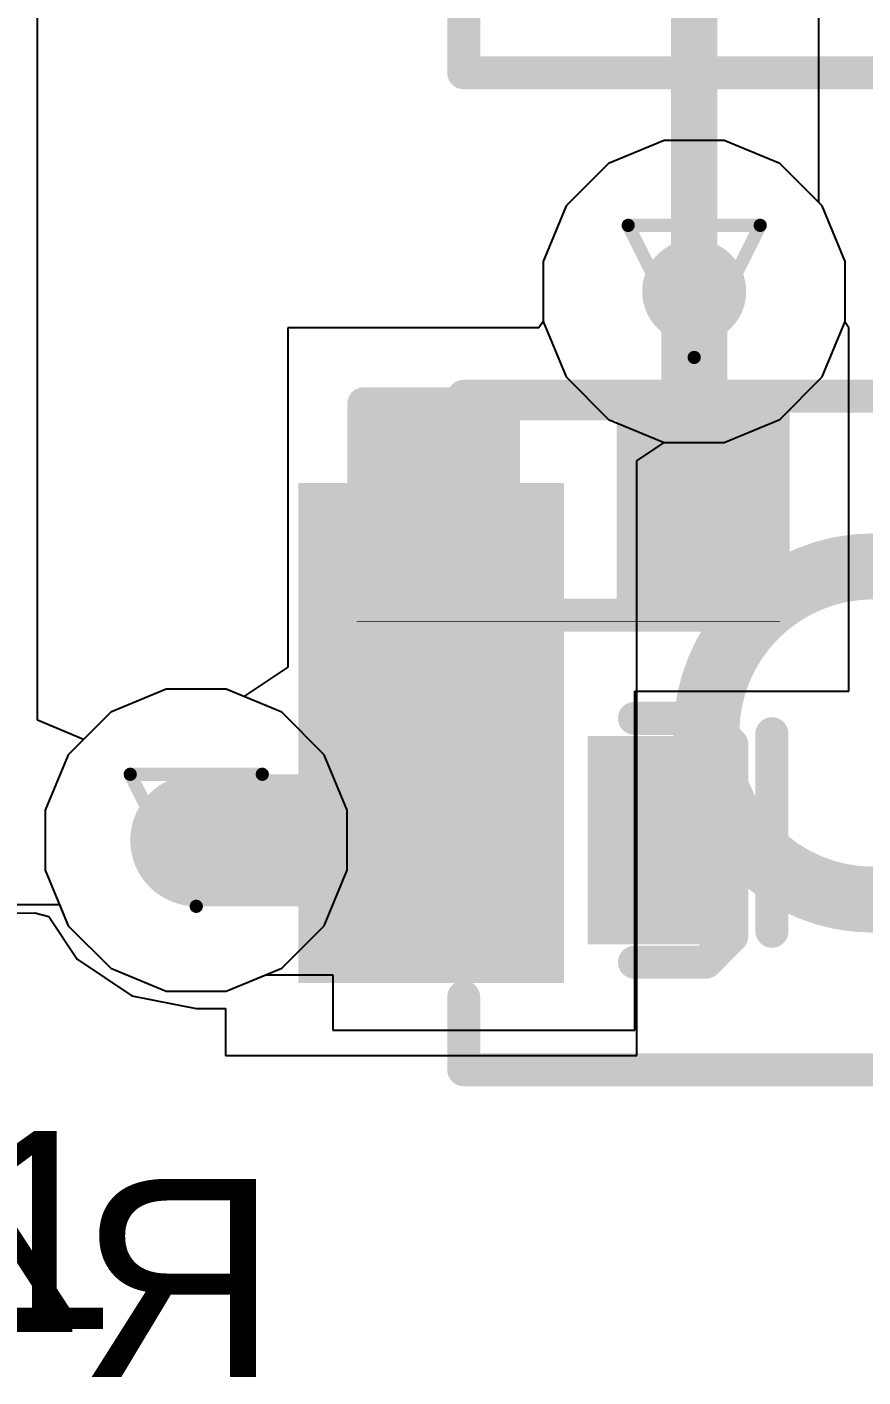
# Model space of a CAD drawing. Header units: inches. Extents: x -5 to 234, y -4 to 104.
# Drawn here: x 12.05 to 15.27, y 6.56 to 11.76 of the extents above; entities that cross this region are included whole.
import ezdxf

# ---------------------------------------------------------------- set-up
doc = ezdxf.new("R2010")
doc.units = ezdxf.units.IN
for name, color, linetype in [('Bottom Layer', 5, 'Continuous'), ('Bottom Overlay', 54, 'Continuous'), ('Bottom Paste', 16, 'Continuous'), ('Bottom Solder', 6, 'Continuous'), ('Drill Drawing', 1, 'Continuous'), ('GND', 16, 'Continuous'), ('POWER', 76, 'Continuous'), ('Top Layer', 1, 'Continuous'), ('Top Overlay', 2, 'Continuous'), ('Top Paste', 8, 'Continuous'), ('Top Solder', 216, 'Continuous'), ('Via Holes', 16, 'Continuous')]:
    doc.layers.add(name, color=color, linetype=linetype)
doc.styles.add('Arial', font='', dxfattribs={"height": 0.2})
doc.styles.get('Arial').set_extended_font_data('Arial')

# ---------------------------------------------------------------- blocks, each defined once
blk = doc.blocks.new('B3U_1000P_22')
at = {"layer": 'Top Layer'}
for points in [[(-2.11, 0.86), (-1.29, 0.86), (-1.29, -0.86), (-2.11, -0.86)], [(1.29, 0.86), (2.11, 0.86), (2.11, -0.86), (1.29, -0.86)]]:
    blk.add_hatch(color=1, dxfattribs=at).paths.add_polyline_path(points)
at = {"layer": 'Top Paste'}
for points in [[(-2.11, 0.86), (-1.29, 0.86), (-1.29, -0.86), (-2.11, -0.86)], [(1.29, 0.86), (2.11, 0.86), (2.11, -0.86), (1.29, -0.86)]]:
    blk.add_hatch(color=8, dxfattribs=at).paths.add_polyline_path(points)
at = {"layer": 'Top Solder'}
for points in [[(-2.2116, 0.9616), (-1.1884, 0.9616), (-1.1884, -0.9616), (-2.2116, -0.9616)], [(1.1884, 0.9616), (2.2116, 0.9616), (2.2116, -0.9616), (1.1884, -0.9616)]]:
    blk.add_hatch(color=216, dxfattribs=at).paths.add_polyline_path(points)
at = {"layer": 'Top Overlay'}
for points in [[(-1.5748, 1.016, 0.127, 0.127, 0), (-1.5748, 1.2954, 0.127, 0.127, 0)], [(-1.5748, 1.2954, 0.127, 0.127, 0), (1.5748, 1.2954, 0.127, 0.127, 0)], [(1.5748, 1.016, 0.127, 0.127, 0), (1.5748, 1.2954, 0.127, 0.127, 0)], [(-1.5748, -1.2954, 0.127, 0.127, 0), (-1.5748, -1.016, 0.127, 0.127, 0)], [(1.5748, -1.2954, 0.127, 0.127, 0), (1.5748, -1.016, 0.127, 0.127, 0)], [(-1.5748, -1.2954, 0.127, 0.127, 0), (1.5748, -1.2954, 0.127, 0.127, 0)]]:
    blk.add_lwpolyline(points, format="xyseb", dxfattribs=at)
for points in [[(-1.6065, 1.2954, 0.0635, 0.0635, 1), (-1.5431, 1.2954, 0.0635, 0.0635, 1)], [(-1.6065, 1.2954, 0.0635, 0.0635, 1), (-1.5431, 1.2954, 0.0635, 0.0635, 1)], [(1.5431, 1.2954, 0.0635, 0.0635, 1), (1.6066, 1.2954, 0.0635, 0.0635, 1)], [(1.5431, 1.2954, 0.0635, 0.0635, 1), (1.6066, 1.2954, 0.0635, 0.0635, 1)], [(-1.6065, 1.016, 0.0635, 0.0635, 1), (-1.5431, 1.016, 0.0635, 0.0635, 1)], [(1.5431, 1.016, 0.0635, 0.0635, 1), (1.6066, 1.016, 0.0635, 0.0635, 1)], [(0.6411, 0, 0.254, 0.254, 1), (-0.6411, 0, 0.254, 0.254, 1)], [(-0.7046, 0, 0.127, 0.127, 1), (-0.5776, 0, 0.127, 0.127, 1)], [(0.5776, 0, 0.127, 0.127, 1), (0.7046, 0, 0.127, 0.127, 1)], [(-1.6065, -1.016, 0.0635, 0.0635, 1), (-1.5431, -1.016, 0.0635, 0.0635, 1)], [(1.5431, -1.016, 0.0635, 0.0635, 1), (1.6066, -1.016, 0.0635, 0.0635, 1)], [(-1.6065, -1.2954, 0.0635, 0.0635, 1), (-1.5431, -1.2954, 0.0635, 0.0635, 1)], [(-1.6065, -1.2954, 0.0635, 0.0635, 1), (-1.5431, -1.2954, 0.0635, 0.0635, 1)], [(1.5431, -1.2954, 0.0635, 0.0635, 1), (1.6066, -1.2954, 0.0635, 0.0635, 1)], [(1.5431, -1.2954, 0.0635, 0.0635, 1), (1.6066, -1.2954, 0.0635, 0.0635, 1)]]:
    blk.add_lwpolyline(points, format="xyseb", close=True, dxfattribs=at)
blk = doc.blocks.new('B3U_1000P_23')
at = {"layer": 'Top Layer'}
for points in [[(-2.11, 0.86), (-1.29, 0.86), (-1.29, -0.86), (-2.11, -0.86)], [(1.29, 0.86), (2.11, 0.86), (2.11, -0.86), (1.29, -0.86)]]:
    blk.add_hatch(color=1, dxfattribs=at).paths.add_polyline_path(points)
at = {"layer": 'Top Paste'}
for points in [[(-2.11, 0.86), (-1.29, 0.86), (-1.29, -0.86), (-2.11, -0.86)], [(1.29, 0.86), (2.11, 0.86), (2.11, -0.86), (1.29, -0.86)]]:
    blk.add_hatch(color=8, dxfattribs=at).paths.add_polyline_path(points)
at = {"layer": 'Top Solder'}
for points in [[(-2.2116, 0.9616), (-1.1884, 0.9616), (-1.1884, -0.9616), (-2.2116, -0.9616)], [(1.1884, 0.9616), (2.2116, 0.9616), (2.2116, -0.9616), (1.1884, -0.9616)]]:
    blk.add_hatch(color=216, dxfattribs=at).paths.add_polyline_path(points)
at = {"layer": 'Top Overlay'}
for points in [[(-1.5748, 1.016, 0.127, 0.127, 0), (-1.5748, 1.2954, 0.127, 0.127, 0)], [(-1.5748, 1.2954, 0.127, 0.127, 0), (1.5748, 1.2954, 0.127, 0.127, 0)], [(1.5748, 1.016, 0.127, 0.127, 0), (1.5748, 1.2954, 0.127, 0.127, 0)], [(-1.5748, -1.2954, 0.127, 0.127, 0), (-1.5748, -1.016, 0.127, 0.127, 0)], [(1.5748, -1.2954, 0.127, 0.127, 0), (1.5748, -1.016, 0.127, 0.127, 0)], [(-1.5748, -1.2954, 0.127, 0.127, 0), (1.5748, -1.2954, 0.127, 0.127, 0)]]:
    blk.add_lwpolyline(points, format="xyseb", dxfattribs=at)
for points in [[(-1.6065, 1.2954, 0.0635, 0.0635, 1), (-1.5431, 1.2954, 0.0635, 0.0635, 1)], [(-1.6065, 1.2954, 0.0635, 0.0635, 1), (-1.5431, 1.2954, 0.0635, 0.0635, 1)], [(1.5431, 1.2954, 0.0635, 0.0635, 1), (1.6066, 1.2954, 0.0635, 0.0635, 1)], [(1.5431, 1.2954, 0.0635, 0.0635, 1), (1.6066, 1.2954, 0.0635, 0.0635, 1)], [(-1.6065, 1.016, 0.0635, 0.0635, 1), (-1.5431, 1.016, 0.0635, 0.0635, 1)], [(1.5431, 1.016, 0.0635, 0.0635, 1), (1.6066, 1.016, 0.0635, 0.0635, 1)], [(0.6411, 0, 0.254, 0.254, 1), (-0.6411, 0, 0.254, 0.254, 1)], [(-0.7046, 0, 0.127, 0.127, 1), (-0.5776, 0, 0.127, 0.127, 1)], [(0.5776, 0, 0.127, 0.127, 1), (0.7046, 0, 0.127, 0.127, 1)], [(-1.6065, -1.016, 0.0635, 0.0635, 1), (-1.5431, -1.016, 0.0635, 0.0635, 1)], [(1.5431, -1.016, 0.0635, 0.0635, 1), (1.6066, -1.016, 0.0635, 0.0635, 1)], [(-1.6065, -1.2954, 0.0635, 0.0635, 1), (-1.5431, -1.2954, 0.0635, 0.0635, 1)], [(-1.6065, -1.2954, 0.0635, 0.0635, 1), (-1.5431, -1.2954, 0.0635, 0.0635, 1)], [(1.5431, -1.2954, 0.0635, 0.0635, 1), (1.6066, -1.2954, 0.0635, 0.0635, 1)], [(1.5431, -1.2954, 0.0635, 0.0635, 1), (1.6066, -1.2954, 0.0635, 0.0635, 1)]]:
    blk.add_lwpolyline(points, format="xyseb", close=True, dxfattribs=at)
blk = doc.blocks.new('R___0402_B_35')
at = {"layer": 'Bottom Layer'}
for points in [[(-0.2413, 0.3175), (-0.2413, -0.3175), (-0.6985, -0.3175), (-0.6985, 0.3175)], [(0.6985, 0.3175), (0.6985, -0.3175), (0.2413, -0.3175), (0.2413, 0.3175)]]:
    blk.add_hatch(color=5, dxfattribs=at).paths.add_polyline_path(points)
at = {"layer": 'Bottom Paste'}
for points in [[(-0.2413, 0.3175), (-0.2413, -0.3175), (-0.6985, -0.3175), (-0.6985, 0.3175)], [(0.6985, 0.3175), (0.6985, -0.3175), (0.2413, -0.3175), (0.2413, 0.3175)]]:
    blk.add_hatch(color=16, dxfattribs=at).paths.add_polyline_path(points)
at = {"layer": 'Bottom Solder'}
for points in [[(-0.1863, 0.3725), (-0.1863, -0.3725), (-0.7535, -0.3725), (-0.7535, 0.3725)], [(0.7535, 0.3725), (0.7535, -0.3725), (0.1863, -0.3725), (0.1863, 0.3725)]]:
    blk.add_hatch(color=6, dxfattribs=at).paths.add_polyline_path(points)
at = {"layer": 'Bottom Overlay'}
for points in [[(0.7874, 0.4064, 0.127, 0.127, 0), (-0.7874, 0.4064, 0.127, 0.127, 0)], [(-0.7874, 0.4064, 0.127, 0.127, 0), (-0.7874, -0.4064, 0.127, 0.127, 0)], [(0.7874, 0.4064, 0.127, 0.127, 0), (0.7874, -0.4064, 0.127, 0.127, 0)], [(0.8128, 0.4318, 0.00323, 0.00323, 0), (-0.8128, 0.4318, 0.00323, 0.00323, 0)], [(0.7874, -0.4064, 0.127, 0.127, 0), (-0.7874, -0.4064, 0.127, 0.127, 0)]]:
    blk.add_lwpolyline(points, format="xyseb", dxfattribs=at)
for points in [[(-0.8191, 0.4064, 0.0635, 0.0635, 1), (-0.7556, 0.4064, 0.0635, 0.0635, 1)], [(-0.8191, 0.4064, 0.0635, 0.0635, 1), (-0.7556, 0.4064, 0.0635, 0.0635, 1)], [(0.7556, 0.4064, 0.0635, 0.0635, 1), (0.8191, 0.4064, 0.0635, 0.0635, 1)], [(0.7556, 0.4064, 0.0635, 0.0635, 1), (0.8191, 0.4064, 0.0635, 0.0635, 1)], [(-0.8136, 0.4318, 0.00161, 0.00161, 1), (-0.812, 0.4318, 0.00161, 0.00161, 1)], [(0.812, 0.4318, 0.00161, 0.00161, 1), (0.8136, 0.4318, 0.00161, 0.00161, 1)], [(-0.8191, -0.4064, 0.0635, 0.0635, 1), (-0.7556, -0.4064, 0.0635, 0.0635, 1)], [(-0.8191, -0.4064, 0.0635, 0.0635, 1), (-0.7556, -0.4064, 0.0635, 0.0635, 1)], [(0.7556, -0.4064, 0.0635, 0.0635, 1), (0.8191, -0.4064, 0.0635, 0.0635, 1)], [(0.7556, -0.4064, 0.0635, 0.0635, 1), (0.8191, -0.4064, 0.0635, 0.0635, 1)]]:
    blk.add_lwpolyline(points, format="xyseb", close=True, dxfattribs=at)
blk = doc.blocks.new('DFN1006_2L__B__D____________B_106')
at = {"layer": 'Bottom Layer'}
for points in [[(-0.525, 0.35), (-0.125, 0.35), (-0.125, -0.35), (-0.525, -0.35)], [(0.125, 0.35), (0.525, 0.35), (0.525, -0.35), (0.125, -0.35)]]:
    blk.add_hatch(color=5, dxfattribs=at).paths.add_polyline_path(points)
at = {"layer": 'Bottom Paste'}
for points in [[(-0.525, 0.35), (-0.125, 0.35), (-0.125, -0.35), (-0.525, -0.35)], [(0.125, 0.35), (0.525, 0.35), (0.525, -0.35), (0.125, -0.35)]]:
    blk.add_hatch(color=16, dxfattribs=at).paths.add_polyline_path(points)
at = {"layer": 'Bottom Solder'}
for points in [[(-0.5758, 0.4008), (-0.0742, 0.4008), (-0.0742, -0.4008), (-0.5758, -0.4008)], [(0.0742, 0.4008), (0.5758, 0.4008), (0.5758, -0.4008), (0.0742, -0.4008)]]:
    blk.add_hatch(color=6, dxfattribs=at).paths.add_polyline_path(points)
at = {"layer": 'Bottom Overlay'}
for points in [[(-0.6283, 0.3691, 0.127, 0.127, 0), (-0.5283, 0.4692, 0.127, 0.127, 0)], [(-0.5283, 0.4692, 0.127, 0.127, 0), (-0.254, 0.4692, 0.127, 0.127, 0)], [(0.254, 0.4692, 0.127, 0.127, 0), (0.5283, 0.4692, 0.127, 0.127, 0)], [(0.5283, 0.4692, 0.127, 0.127, 0), (0.6283, 0.3691, 0.127, 0.127, 0)], [(-0.783, -0.35, 0.127, 0.127, 0), (-0.783, 0.41, 0.127, 0.127, 0)], [(0.783, -0.35, 0.127, 0.127, 0), (0.783, 0.41, 0.127, 0.127, 0)], [(-0.6283, -0.3691, 0.127, 0.127, 0), (-0.6283, 0.3691, 0.127, 0.127, 0)], [(0.6283, -0.3691, 0.127, 0.127, 0), (0.6283, 0.3691, 0.127, 0.127, 0)], [(-0.6283, -0.3691, 0.127, 0.127, 0), (-0.5283, -0.4692, 0.127, 0.127, 0)], [(0.5283, -0.4692, 0.127, 0.127, 0), (0.6283, -0.3691, 0.127, 0.127, 0)], [(-0.5283, -0.4692, 0.127, 0.127, 0), (-0.4983, -0.4692, 0.127, 0.127, 0)], [(-0.4983, -0.4692, 0.127, 0.127, 0), (-0.254, -0.4692, 0.127, 0.127, 0)], [(0.254, -0.4692, 0.127, 0.127, 0), (0.4983, -0.4692, 0.127, 0.127, 0)], [(0.4983, -0.4692, 0.127, 0.127, 0), (0.5283, -0.4692, 0.127, 0.127, 0)]]:
    blk.add_lwpolyline(points, format="xyseb", dxfattribs=at)
for points in [[(-0.5601, 0.4692, 0.0635, 0.0635, 1), (-0.4966, 0.4692, 0.0635, 0.0635, 1)], [(-0.5601, 0.4692, 0.0635, 0.0635, 1), (-0.4966, 0.4692, 0.0635, 0.0635, 1)], [(-0.2857, 0.4692, 0.0635, 0.0635, 1), (-0.2223, 0.4692, 0.0635, 0.0635, 1)], [(0.2223, 0.4692, 0.0635, 0.0635, 1), (0.2857, 0.4692, 0.0635, 0.0635, 1)], [(0.4966, 0.4692, 0.0635, 0.0635, 1), (0.5601, 0.4692, 0.0635, 0.0635, 1)], [(0.4966, 0.4692, 0.0635, 0.0635, 1), (0.5601, 0.4692, 0.0635, 0.0635, 1)], [(-0.8147, 0.41, 0.0635, 0.0635, 1), (-0.7512, 0.41, 0.0635, 0.0635, 1)], [(0.7512, 0.41, 0.0635, 0.0635, 1), (0.8147, 0.41, 0.0635, 0.0635, 1)], [(-0.6601, 0.3691, 0.0635, 0.0635, 1), (-0.5966, 0.3691, 0.0635, 0.0635, 1)], [(-0.6601, 0.3691, 0.0635, 0.0635, 1), (-0.5966, 0.3691, 0.0635, 0.0635, 1)], [(0.5966, 0.3691, 0.0635, 0.0635, 1), (0.6601, 0.3691, 0.0635, 0.0635, 1)], [(0.5966, 0.3691, 0.0635, 0.0635, 1), (0.6601, 0.3691, 0.0635, 0.0635, 1)], [(-0.8147, -0.35, 0.0635, 0.0635, 1), (-0.7512, -0.35, 0.0635, 0.0635, 1)], [(-0.6601, -0.3691, 0.0635, 0.0635, 1), (-0.5966, -0.3691, 0.0635, 0.0635, 1)], [(-0.6601, -0.3691, 0.0635, 0.0635, 1), (-0.5966, -0.3691, 0.0635, 0.0635, 1)], [(0.5966, -0.3691, 0.0635, 0.0635, 1), (0.6601, -0.3691, 0.0635, 0.0635, 1)], [(0.5966, -0.3691, 0.0635, 0.0635, 1), (0.6601, -0.3691, 0.0635, 0.0635, 1)], [(0.7512, -0.35, 0.0635, 0.0635, 1), (0.8147, -0.35, 0.0635, 0.0635, 1)], [(-0.5601, -0.4692, 0.0635, 0.0635, 1), (-0.4966, -0.4692, 0.0635, 0.0635, 1)], [(-0.5601, -0.4692, 0.0635, 0.0635, 1), (-0.4966, -0.4692, 0.0635, 0.0635, 1)], [(-0.5301, -0.4692, 0.0635, 0.0635, 1), (-0.4666, -0.4692, 0.0635, 0.0635, 1)], [(-0.5301, -0.4692, 0.0635, 0.0635, 1), (-0.4666, -0.4692, 0.0635, 0.0635, 1)], [(-0.2857, -0.4692, 0.0635, 0.0635, 1), (-0.2223, -0.4692, 0.0635, 0.0635, 1)], [(0.2223, -0.4692, 0.0635, 0.0635, 1), (0.2857, -0.4692, 0.0635, 0.0635, 1)], [(0.4666, -0.4692, 0.0635, 0.0635, 1), (0.5301, -0.4692, 0.0635, 0.0635, 1)], [(0.4666, -0.4692, 0.0635, 0.0635, 1), (0.5301, -0.4692, 0.0635, 0.0635, 1)], [(0.4966, -0.4692, 0.0635, 0.0635, 1), (0.5601, -0.4692, 0.0635, 0.0635, 1)], [(0.4966, -0.4692, 0.0635, 0.0635, 1), (0.5601, -0.4692, 0.0635, 0.0635, 1)]]:
    blk.add_lwpolyline(points, format="xyseb", close=True, dxfattribs=at)

msp = doc.modelspace()

# ---------------------------------------------------------------- hatches: boundary and pattern name
at = {"layer": 'Bottom Layer'}
h = msp.add_hatch(color=5, dxfattribs=at)
edge = h.paths.add_edge_path()
edge.add_arc((14.6158, 10.7412), 0.2, 0, 360)
h = msp.add_hatch(color=5, dxfattribs=at)
edge = h.paths.add_edge_path()
edge.add_arc((12.7, 8.6296), 0.2, 0, 360)
at = {"layer": 'GND'}
h = msp.add_hatch(color=16, dxfattribs=at)
edge = h.paths.add_edge_path()
edge.add_arc((14.6158, 10.7412), 0.2, 0, 360)
h = msp.add_hatch(color=16, dxfattribs=at)
edge = h.paths.add_edge_path()
edge.add_arc((12.7, 8.6296), 0.2, 0, 360)
at = {"layer": 'POWER'}
h = msp.add_hatch(color=76, dxfattribs=at)
edge = h.paths.add_edge_path()
edge.add_arc((14.6158, 10.7412), 0.2, 0, 360)
h = msp.add_hatch(color=76, dxfattribs=at)
edge = h.paths.add_edge_path()
edge.add_arc((12.7, 8.6296), 0.2, 0, 360)
at = {"layer": 'Top Layer'}
h = msp.add_hatch(color=1, dxfattribs=at)
edge = h.paths.add_edge_path()
edge.add_arc((14.6158, 10.7412), 0.2, 0, 360)
h = msp.add_hatch(color=1, dxfattribs=at)
edge = h.paths.add_edge_path()
edge.add_arc((12.7, 8.6296), 0.2, 0, 360)
at = {"layer": 'Via Holes'}
h = msp.add_hatch(color=7, dxfattribs=at)
edge = h.paths.add_edge_path()
edge.add_arc((14.6158, 10.7412), 0.1, 0, 360)
h = msp.add_hatch(color=7, dxfattribs=at)
edge = h.paths.add_edge_path()
edge.add_arc((12.7, 8.6296), 0.1, 0, 360)

# ---------------------------------------------------------------- linework, layer by layer
at = {"layer": 'Bottom Layer'}
for p, q in [((12.0886, 9.0913), (12.0886, 11.8413)), ((14.5002, 11.3222), (14.2867, 11.2338)), ((14.7313, 11.3222), (14.5002, 11.3222)), ((14.9449, 11.2338), (14.7313, 11.3222)), ((14.2867, 11.2338), (14.1232, 11.0703)), ((15.1083, 11.0703), (14.9449, 11.2338)), ((14.1232, 11.0703), (14.0348, 10.8568)), ((15.1968, 10.8568), (15.1083, 11.0703)), ((14.0348, 10.8568), (14.0348, 10.6257)), ((15.1968, 10.6257), (15.1968, 10.8568)), ((14.0182, 10.6009), (13.0523, 10.6009)), ((13.0523, 10.6009), (13.0523, 9.2954)), ((14.0348, 10.6257), (14.0182, 10.6009)), ((15.196, 10.6238), (15.1968, 10.6257)), ((15.2113, 10.6009), (15.196, 10.6238)), ((15.2113, 9.2039), (15.2113, 10.6009)), ((15.2113, 10.6009), (15.2113, 10.6009)), ((13.0523, 9.2954), (12.8833, 9.1826)), ((12.5844, 9.2106), (12.3709, 9.1222)), ((12.8156, 9.2106), (12.5844, 9.2106)), ((12.8833, 9.1826), (12.8156, 9.2106)), ((14.3879, 7.8986), (14.3879, 9.2039)), ((14.3879, 9.2039), (15.2113, 9.2039)), ((12.2664, 9.0177), (12.0886, 9.0913)), ((12.3709, 9.1222), (12.2664, 9.0177)), ((11.981, 8.3827), (12.1734, 8.3827)), ((12.1734, 8.3827), (12.2075, 8.3005)), ((12.2075, 8.3005), (12.3709, 8.1371)), ((12.3709, 8.1371), (12.5844, 8.0486)), ((12.8156, 8.0486), (12.9678, 8.1117)), ((12.9678, 8.1117), (13.2259, 8.1117)), ((13.2259, 8.1117), (13.2259, 7.8986)), ((12.5844, 8.0486), (12.8156, 8.0486)), ((13.2259, 7.8986), (14.3879, 7.8986))]:
    msp.add_line(p, q, dxfattribs=at)
for points in [[(14.6158, 9.9165, 0.254, 0.254, 0), (14.6158, 10.7412, 0.254, 0.254, 0)], [(13.6619, 9.8996, 0.254, 0.254, 0), (13.7479, 9.8136, 0.254, 0.254, 0)], [(14.6017, 9.9024, 0.1778, 0.1778, 0), (14.6158, 9.9165, 0.1778, 0.1778, 0)], [(13.7479, 8.6886, 0.254, 0.254, 0), (13.7479, 9.8136, 0.254, 0.254, 0)], [(13.7479, 8.6886, 0.254, 0.254, 0), (13.8069, 8.6296, 0.254, 0.254, 0)], [(12.7, 8.6296, 0.254, 0.254, 0), (13.8069, 8.6296, 0.254, 0.254, 0)]]:
    msp.add_lwpolyline(points, format="xyseb", dxfattribs=at)
for points in [[(14.5523, 10.7412, 0.127, 0.127, 1), (14.6793, 10.7412, 0.127, 0.127, 1)], [(13.5984, 9.8996, 0.127, 0.127, 1), (13.7254, 9.8996, 0.127, 0.127, 1)], [(14.5523, 9.9165, 0.127, 0.127, 1), (14.6793, 9.9165, 0.127, 0.127, 1)], [(14.5572, 9.9024, 0.0889, 0.0889, 1), (14.6461, 9.9024, 0.0889, 0.0889, 1)], [(14.5713, 9.9165, 0.0889, 0.0889, 1), (14.6602, 9.9165, 0.0889, 0.0889, 1)], [(13.6844, 9.8136, 0.127, 0.127, 1), (13.8114, 9.8136, 0.127, 0.127, 1)], [(13.6844, 9.8136, 0.127, 0.127, 1), (13.8114, 9.8136, 0.127, 0.127, 1)], [(13.6844, 8.6886, 0.127, 0.127, 1), (13.8114, 8.6886, 0.127, 0.127, 1)], [(13.6844, 8.6886, 0.127, 0.127, 1), (13.8114, 8.6886, 0.127, 0.127, 1)], [(12.6365, 8.6296, 0.127, 0.127, 1), (12.7635, 8.6296, 0.127, 0.127, 1)], [(13.7434, 8.6296, 0.127, 0.127, 1), (13.8704, 8.6296, 0.127, 0.127, 1)], [(13.7434, 8.6296, 0.127, 0.127, 1), (13.8704, 8.6296, 0.127, 0.127, 1)]]:
    msp.add_lwpolyline(points, format="xyseb", close=True, dxfattribs=at)
at = {"layer": 'Drill Drawing'}
for points in [[(14.3618, 10.9952, 0.0508, 0.0508, 0), (14.8698, 10.9952, 0.0508, 0.0508, 0)], [(14.3618, 10.9952, 0.0508, 0.0508, 0), (14.6158, 10.4872, 0.0508, 0.0508, 0)], [(14.6158, 10.4872, 0.0508, 0.0508, 0), (14.8698, 10.9952, 0.0508, 0.0508, 0)], [(12.446, 8.8836, 0.0508, 0.0508, 0), (12.954, 8.8836, 0.0508, 0.0508, 0)], [(12.446, 8.8836, 0.0508, 0.0508, 0), (12.7, 8.3756, 0.0508, 0.0508, 0)], [(12.7, 8.3756, 0.0508, 0.0508, 0), (12.954, 8.8836, 0.0508, 0.0508, 0)]]:
    msp.add_lwpolyline(points, format="xyseb", dxfattribs=at)
for points in [[(14.3491, 10.9952, 0.0254, 0.0254, 1), (14.3745, 10.9952, 0.0254, 0.0254, 1)], [(14.3491, 10.9952, 0.0254, 0.0254, 1), (14.3745, 10.9952, 0.0254, 0.0254, 1)], [(14.8571, 10.9952, 0.0254, 0.0254, 1), (14.8825, 10.9952, 0.0254, 0.0254, 1)], [(14.8571, 10.9952, 0.0254, 0.0254, 1), (14.8825, 10.9952, 0.0254, 0.0254, 1)], [(14.6031, 10.4872, 0.0254, 0.0254, 1), (14.6285, 10.4872, 0.0254, 0.0254, 1)], [(14.6031, 10.4872, 0.0254, 0.0254, 1), (14.6285, 10.4872, 0.0254, 0.0254, 1)], [(12.4333, 8.8836, 0.0254, 0.0254, 1), (12.4587, 8.8836, 0.0254, 0.0254, 1)], [(12.4333, 8.8836, 0.0254, 0.0254, 1), (12.4587, 8.8836, 0.0254, 0.0254, 1)], [(12.9413, 8.8836, 0.0254, 0.0254, 1), (12.9667, 8.8836, 0.0254, 0.0254, 1)], [(12.9413, 8.8836, 0.0254, 0.0254, 1), (12.9667, 8.8836, 0.0254, 0.0254, 1)], [(12.6873, 8.3756, 0.0254, 0.0254, 1), (12.7127, 8.3756, 0.0254, 0.0254, 1)], [(12.6873, 8.3756, 0.0254, 0.0254, 1), (12.7127, 8.3756, 0.0254, 0.0254, 1)]]:
    msp.add_lwpolyline(points, format="xyseb", close=True, dxfattribs=at)
at = {"layer": 'GND'}
for p, q in [((14.5002, 11.3222), (14.2867, 11.2338)), ((14.7313, 11.3222), (14.5002, 11.3222)), ((14.9449, 11.2338), (14.7313, 11.3222)), ((14.2867, 11.2338), (14.1232, 11.0703)), ((15.1083, 11.0703), (14.9449, 11.2338)), ((14.1232, 11.0703), (14.0348, 10.8568)), ((15.1968, 10.8568), (15.1083, 11.0703)), ((14.0348, 10.8568), (14.0348, 10.6257)), ((15.1968, 10.6257), (15.1968, 10.8568)), ((14.0348, 10.6257), (14.1232, 10.4121)), ((15.1083, 10.4121), (15.1968, 10.6257)), ((14.1232, 10.4121), (14.2867, 10.2487)), ((14.9449, 10.2487), (15.1083, 10.4121)), ((14.2867, 10.2487), (14.5002, 10.1602)), ((14.7313, 10.1602), (14.9449, 10.2487)), ((14.5002, 10.1602), (14.7313, 10.1602)), ((12.5844, 9.2106), (12.3709, 9.1222)), ((12.8156, 9.2106), (12.5844, 9.2106)), ((13.0291, 9.1222), (12.8156, 9.2106)), ((12.3709, 9.1222), (12.2075, 8.9587)), ((13.1925, 8.9587), (13.0291, 9.1222)), ((12.2075, 8.9587), (12.119, 8.7452)), ((13.281, 8.7452), (13.1925, 8.9587)), ((12.119, 8.7452), (12.119, 8.5141)), ((13.281, 8.5141), (13.281, 8.7452)), ((12.119, 8.5141), (12.2075, 8.3005)), ((13.1925, 8.3005), (13.281, 8.5141)), ((12.2075, 8.3005), (12.3709, 8.1371)), ((13.0291, 8.1371), (13.1925, 8.3005)), ((12.3709, 8.1371), (12.5844, 8.0486)), ((12.8156, 8.0486), (13.0291, 8.1371)), ((12.5844, 8.0486), (12.8156, 8.0486))]:
    msp.add_line(p, q, dxfattribs=at)
at = {"layer": 'POWER'}
for p, q in [((14.5002, 11.3222), (14.2867, 11.2338)), ((14.7313, 11.3222), (14.5002, 11.3222)), ((14.9449, 11.2338), (14.7313, 11.3222)), ((14.2867, 11.2338), (14.1232, 11.0703)), ((15.1083, 11.0703), (14.9449, 11.2338)), ((14.1232, 11.0703), (14.0348, 10.8568)), ((15.1968, 10.8568), (15.1083, 11.0703)), ((14.0348, 10.8568), (14.0348, 10.6257)), ((15.1968, 10.6257), (15.1968, 10.8568)), ((14.0348, 10.6257), (14.1232, 10.4121)), ((15.1083, 10.4121), (15.1968, 10.6257)), ((14.1232, 10.4121), (14.2867, 10.2487)), ((14.9449, 10.2487), (15.1083, 10.4121)), ((14.2867, 10.2487), (14.5002, 10.1602)), ((14.7313, 10.1602), (14.9449, 10.2487)), ((14.5002, 10.1602), (14.7313, 10.1602)), ((12.5844, 9.2106), (12.3709, 9.1222)), ((12.8156, 9.2106), (12.5844, 9.2106)), ((13.0291, 9.1222), (12.8156, 9.2106)), ((12.3709, 9.1222), (12.2075, 8.9587)), ((13.1925, 8.9587), (13.0291, 9.1222)), ((12.2075, 8.9587), (12.119, 8.7452)), ((13.281, 8.7452), (13.1925, 8.9587)), ((12.119, 8.7452), (12.119, 8.5141)), ((13.281, 8.5141), (13.281, 8.7452)), ((12.119, 8.5141), (12.2075, 8.3005)), ((13.1925, 8.3005), (13.281, 8.5141)), ((12.2075, 8.3005), (12.3709, 8.1371)), ((13.0291, 8.1371), (13.1925, 8.3005)), ((12.3709, 8.1371), (12.5844, 8.0486)), ((12.8156, 8.0486), (13.0291, 8.1371)), ((12.5844, 8.0486), (12.8156, 8.0486))]:
    msp.add_line(p, q, dxfattribs=at)
at = {"layer": 'Top Layer'}
for p, q in [((15.0949, 11.0838), (15.0949, 13.1661)), ((15.1083, 11.0703), (15.0949, 11.0838)), ((15.1968, 10.8568), (15.1083, 11.0703)), ((15.1968, 10.6257), (15.1968, 10.8568)), ((15.1083, 10.4121), (15.1968, 10.6257)), ((14.9449, 10.2487), (15.1083, 10.4121)), ((14.7313, 10.1602), (14.9449, 10.2487)), ((14.3947, 10.0897), (14.5002, 10.1602)), ((14.5002, 10.1602), (14.7313, 10.1602)), ((14.3947, 7.8014), (14.3947, 10.0897)), ((11.9804, 8.3495), (12.0787, 8.3509)), ((12.0787, 8.3509), (12.1324, 8.3361)), ((12.1324, 8.3361), (12.2422, 8.1718)), ((12.2422, 8.1718), (12.4522, 8.0315)), ((12.4522, 8.0315), (12.7, 7.9822)), ((12.7, 7.9822), (12.8127, 7.9822)), ((12.8127, 7.9822), (12.8127, 7.8014)), ((12.8127, 7.8014), (14.3947, 7.8014))]:
    msp.add_line(p, q, dxfattribs=at)
for points in [[(14.6158, 10.7412, 0.1778, 0.1778, 0), (14.6158, 17.9788, 0.1778, 0.1778, 0)], [(13.6037, 9.0424, 0.1778, 0.1778, -0.414214), (13.1909, 8.6296, 0.1778, 0.1778, 0)], [(12.7, 8.6296, 0.508, 0.508, 0), (13.1909, 8.6296, 0.508, 0.508, 0)]]:
    msp.add_lwpolyline(points, format="xyseb", dxfattribs=at)
for points in [[(14.5713, 10.7412, 0.0889, 0.0889, 1), (14.6602, 10.7412, 0.0889, 0.0889, 1)], [(13.5593, 9.0424, 0.0889, 0.0889, 1), (13.6482, 9.0424, 0.0889, 0.0889, 1)], [(12.573, 8.6296, 0.254, 0.254, 1), (12.827, 8.6296, 0.254, 0.254, 1)], [(13.0639, 8.6296, 0.254, 0.254, 1), (13.3179, 8.6296, 0.254, 0.254, 1)], [(13.1465, 8.6296, 0.0889, 0.0889, 1), (13.2354, 8.6296, 0.0889, 0.0889, 1)]]:
    msp.add_lwpolyline(points, format="xyseb", close=True, dxfattribs=at)

# ---------------------------------------------------------------- block references
for name, p in [('B3U_1000P_23', (15.3037, 12.8778)), ('B3U_1000P_22', (15.3037, 9.0424)), ('DFN1006_2L__B__D____________B_106', (14.1319, 8.6296))]:
    msp.add_blockref(name, p)
at = {"rotation": 180}
msp.add_blockref('R___0402_B_35', (14.1318, 9.9024), dxfattribs=at)

# ---------------------------------------------------------------- texts
at = {"layer": 'Bottom Overlay', "style": 'Arial', "text_generation_flag": 2}
msp.add_text('R4', height=0.762, dxfattribs=at).set_placement((13.0167, 6.5649))
at = {"layer": 'Top Overlay', "style": 'Arial'}
msp.add_text('C1', height=0.762, dxfattribs=at).set_placement((11.032, 6.7492))

doc.saveas('drawing.dxf')
